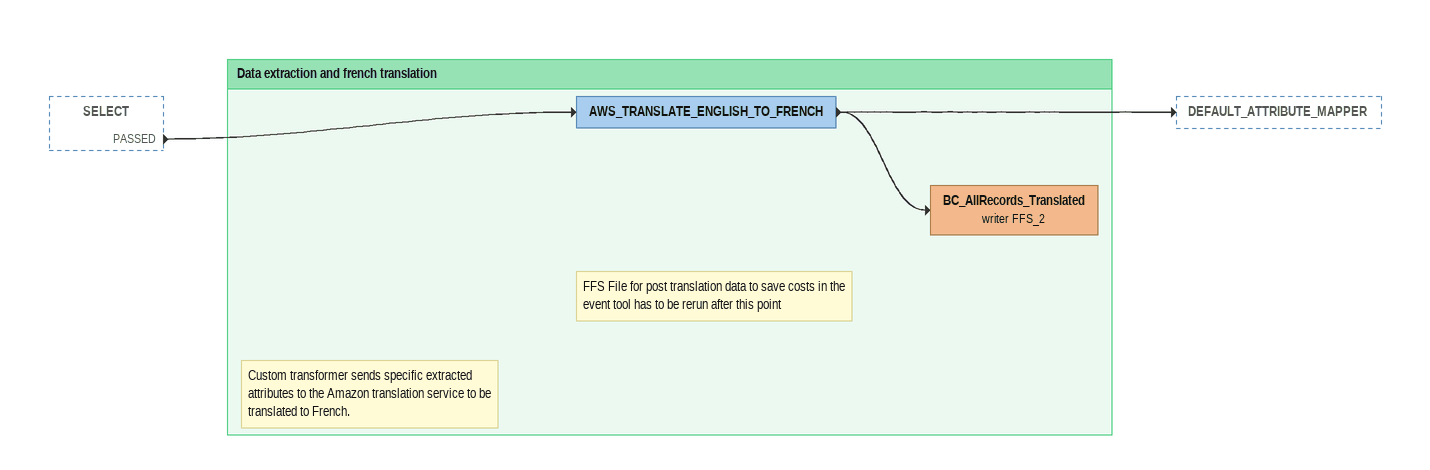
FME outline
SELECT [outside]
    PASSED -> AWS_TRANSLATE_ENGLISH_TO_FRENCH

Bookmark: Data extraction and french translation
Note: Custom transformer sends specific extracted attributes to the Amazon translation service to be translated to French.
AWS_TRANSLATE_ENGLISH_TO_FRENCH
    -> BC_AllRecords_Translated (writer FFS_2)
    -> DEFAULT_ATTRIBUTE_MAPPER
Note: FFS File for post translation data to save costs in the event tool has to be rerun after this point
BC_AllRecords_Translated (writer FFS_2)
